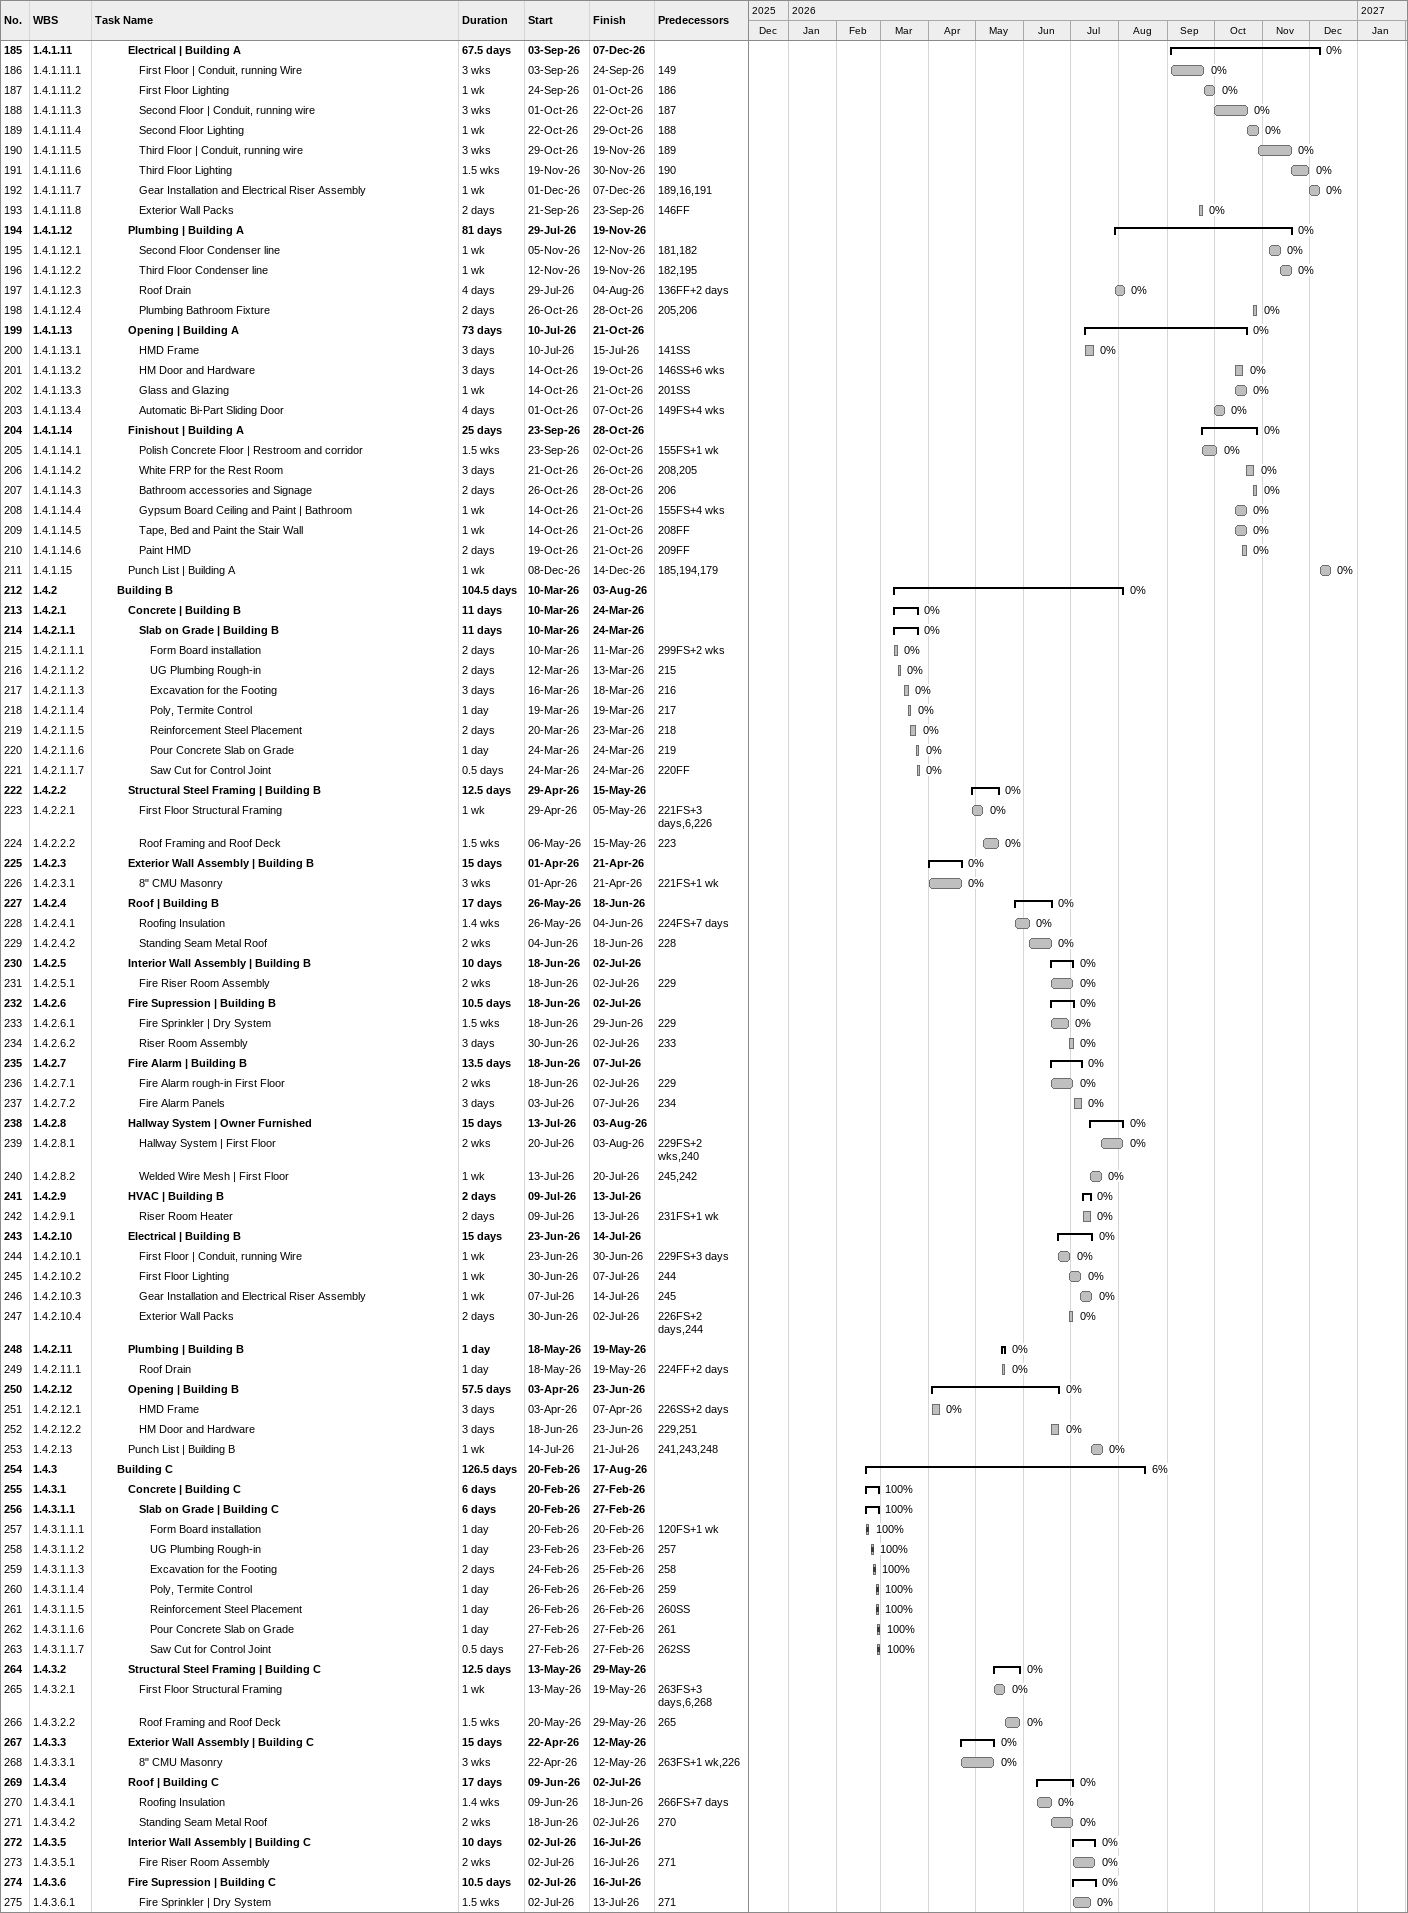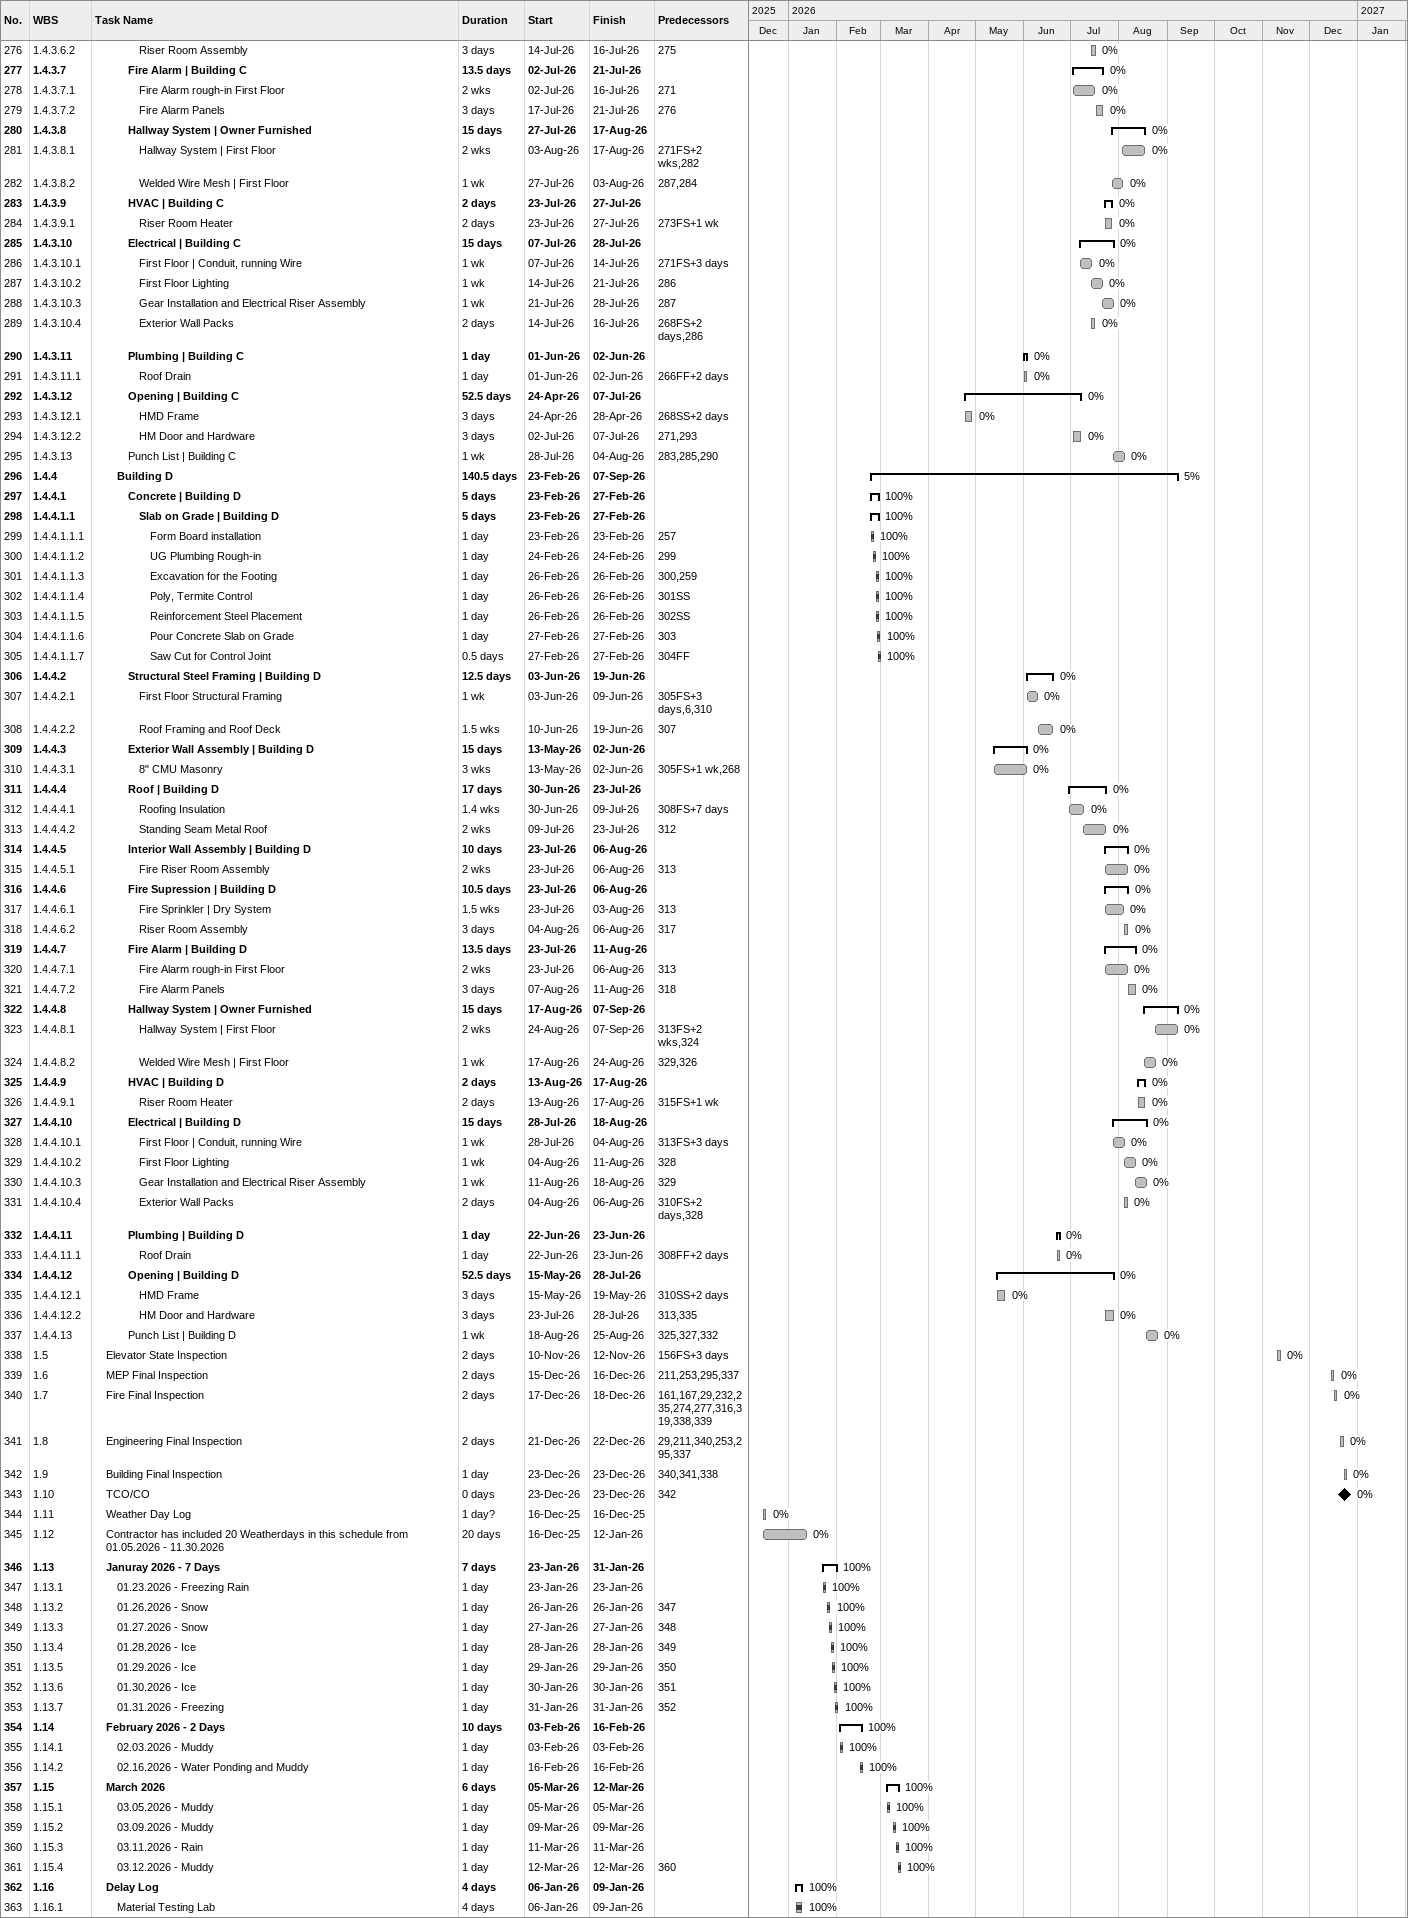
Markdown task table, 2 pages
| ID | WBS | Task | Duration | Start | Finish | Predecessors | % complete |
|---|---|---|---|---|---|---|---|
| 185 | 1.4.1.11 | **Electrical \| Building A** | 67.5d | 2026-09-03 | 2026-12-07 |  | 0 |
| 186 | 1.4.1.11.1 | First Floor \| Conduit, running Wire | 3w | 2026-09-03 | 2026-09-24 | 149 | 0 |
| 187 | 1.4.1.11.2 | First Floor Lighting | 1w | 2026-09-24 | 2026-10-01 | 186 | 0 |
| 188 | 1.4.1.11.3 | Second Floor \| Conduit, running wire | 3w | 2026-10-01 | 2026-10-22 | 187 | 0 |
| 189 | 1.4.1.11.4 | Second Floor Lighting | 1w | 2026-10-22 | 2026-10-29 | 188 | 0 |
| 190 | 1.4.1.11.5 | Third Floor \| Conduit, running wire | 3w | 2026-10-29 | 2026-11-19 | 189 | 0 |
| 191 | 1.4.1.11.6 | Third Floor Lighting | 1.5w | 2026-11-19 | 2026-11-30 | 190 | 0 |
| 192 | 1.4.1.11.7 | Gear Installation and Electrical Riser Assembly | 1w | 2026-12-01 | 2026-12-07 | 189, 16, 191 | 0 |
| 193 | 1.4.1.11.8 | Exterior Wall Packs | 2d | 2026-09-21 | 2026-09-23 | 146FF | 0 |
| 194 | 1.4.1.12 | **Plumbing \| Building A** | 81d | 2026-07-29 | 2026-11-19 |  | 0 |
| 195 | 1.4.1.12.1 | Second Floor Condenser line | 1w | 2026-11-05 | 2026-11-12 | 181, 182 | 0 |
| 196 | 1.4.1.12.2 | Third Floor Condenser line | 1w | 2026-11-12 | 2026-11-19 | 182, 195 | 0 |
| 197 | 1.4.1.12.3 | Roof Drain | 4d | 2026-07-29 | 2026-08-04 | 136FF+2d | 0 |
| 198 | 1.4.1.12.4 | Plumbing Bathroom Fixture | 2d | 2026-10-26 | 2026-10-28 | 205, 206 | 0 |
| 199 | 1.4.1.13 | **Opening \| Building A** | 73d | 2026-07-10 | 2026-10-21 |  | 0 |
| 200 | 1.4.1.13.1 | HMD Frame | 3d | 2026-07-10 | 2026-07-15 | 141SS | 0 |
| 201 | 1.4.1.13.2 | HM Door and Hardware | 3d | 2026-10-14 | 2026-10-19 | 146SS+6w | 0 |
| 202 | 1.4.1.13.3 | Glass and Glazing | 1w | 2026-10-14 | 2026-10-21 | 201SS | 0 |
| 203 | 1.4.1.13.4 | Automatic Bi-Part Sliding Door | 4d | 2026-10-01 | 2026-10-07 | 149FS+4w | 0 |
| 204 | 1.4.1.14 | **Finishout \| Building A** | 25d | 2026-09-23 | 2026-10-28 |  | 0 |
| 205 | 1.4.1.14.1 | Polish Concrete Floor \| Restroom and corridor | 1.5w | 2026-09-23 | 2026-10-02 | 155FS+1w | 0 |
| 206 | 1.4.1.14.2 | White FRP for the Rest Room | 3d | 2026-10-21 | 2026-10-26 | 208, 205 | 0 |
| 207 | 1.4.1.14.3 | Bathroom accessories and Signage | 2d | 2026-10-26 | 2026-10-28 | 206 | 0 |
| 208 | 1.4.1.14.4 | Gypsum Board Ceiling and Paint \| Bathroom | 1w | 2026-10-14 | 2026-10-21 | 155FS+4w | 0 |
| 209 | 1.4.1.14.5 | Tape, Bed and Paint the Stair Wall | 1w | 2026-10-14 | 2026-10-21 | 208FF | 0 |
| 210 | 1.4.1.14.6 | Paint HMD | 2d | 2026-10-19 | 2026-10-21 | 209FF | 0 |
| 211 | 1.4.1.15 | Punch List \| Building A | 1w | 2026-12-08 | 2026-12-14 | 185, 194, 179 | 0 |
| 212 | 1.4.2 | **Building B** | 104.5d | 2026-03-10 | 2026-08-03 |  | 0 |
| 213 | 1.4.2.1 | **Concrete \| Building B** | 11d | 2026-03-10 | 2026-03-24 |  | 0 |
| 214 | 1.4.2.1.1 | **Slab on Grade \| Building B** | 11d | 2026-03-10 | 2026-03-24 |  | 0 |
| 215 | 1.4.2.1.1.1 | Form Board installation | 2d | 2026-03-10 | 2026-03-11 | 299FS+2w | 0 |
| 216 | 1.4.2.1.1.2 | UG Plumbing Rough-in | 2d | 2026-03-12 | 2026-03-13 | 215 | 0 |
| 217 | 1.4.2.1.1.3 | Excavation for the Footing | 3d | 2026-03-16 | 2026-03-18 | 216 | 0 |
| 218 | 1.4.2.1.1.4 | Poly, Termite Control | 1d | 2026-03-19 | 2026-03-19 | 217 | 0 |
| 219 | 1.4.2.1.1.5 | Reinforcement Steel Placement | 2d | 2026-03-20 | 2026-03-23 | 218 | 0 |
| 220 | 1.4.2.1.1.6 | Pour Concrete Slab on Grade | 1d | 2026-03-24 | 2026-03-24 | 219 | 0 |
| 221 | 1.4.2.1.1.7 | Saw Cut for Control Joint | 0.5d | 2026-03-24 | 2026-03-24 | 220FF | 0 |
| 222 | 1.4.2.2 | **Structural Steel Framing \| Building B** | 12.5d | 2026-04-29 | 2026-05-15 |  | 0 |
| 223 | 1.4.2.2.1 | First Floor Structural Framing | 1w | 2026-04-29 | 2026-05-05 | 221FS+3d, 6, 226 | 0 |
| 224 | 1.4.2.2.2 | Roof Framing and Roof Deck | 1.5w | 2026-05-06 | 2026-05-15 | 223 | 0 |
| 225 | 1.4.2.3 | **Exterior Wall Assembly \| Building B** | 15d | 2026-04-01 | 2026-04-21 |  | 0 |
| 226 | 1.4.2.3.1 | 8" CMU Masonry | 3w | 2026-04-01 | 2026-04-21 | 221FS+1w | 0 |
| 227 | 1.4.2.4 | **Roof \| Building B** | 17d | 2026-05-26 | 2026-06-18 |  | 0 |
| 228 | 1.4.2.4.1 | Roofing Insulation | 1.4w | 2026-05-26 | 2026-06-04 | 224FS+7d | 0 |
| 229 | 1.4.2.4.2 | Standing Seam Metal Roof | 2w | 2026-06-04 | 2026-06-18 | 228 | 0 |
| 230 | 1.4.2.5 | **Interior Wall Assembly \| Building B** | 10d | 2026-06-18 | 2026-07-02 |  | 0 |
| 231 | 1.4.2.5.1 | Fire Riser Room Assembly | 2w | 2026-06-18 | 2026-07-02 | 229 | 0 |
| 232 | 1.4.2.6 | **Fire Supression \| Building B** | 10.5d | 2026-06-18 | 2026-07-02 |  | 0 |
| 233 | 1.4.2.6.1 | Fire Sprinkler \| Dry System | 1.5w | 2026-06-18 | 2026-06-29 | 229 | 0 |
| 234 | 1.4.2.6.2 | Riser Room Assembly | 3d | 2026-06-30 | 2026-07-02 | 233 | 0 |
| 235 | 1.4.2.7 | **Fire Alarm \| Building B** | 13.5d | 2026-06-18 | 2026-07-07 |  | 0 |
| 236 | 1.4.2.7.1 | Fire Alarm rough-in First Floor | 2w | 2026-06-18 | 2026-07-02 | 229 | 0 |
| 237 | 1.4.2.7.2 | Fire Alarm Panels | 3d | 2026-07-03 | 2026-07-07 | 234 | 0 |
| 238 | 1.4.2.8 | **Hallway System \| Owner Furnished** | 15d | 2026-07-13 | 2026-08-03 |  | 0 |
| 239 | 1.4.2.8.1 | Hallway System \| First Floor | 2w | 2026-07-20 | 2026-08-03 | 229FS+2w, 240 | 0 |
| 240 | 1.4.2.8.2 | Welded Wire Mesh \| First Floor | 1w | 2026-07-13 | 2026-07-20 | 245, 242 | 0 |
| 241 | 1.4.2.9 | **HVAC \| Building B** | 2d | 2026-07-09 | 2026-07-13 |  | 0 |
| 242 | 1.4.2.9.1 | Riser Room Heater | 2d | 2026-07-09 | 2026-07-13 | 231FS+1w | 0 |
| 243 | 1.4.2.10 | **Electrical \| Building B** | 15d | 2026-06-23 | 2026-07-14 |  | 0 |
| 244 | 1.4.2.10.1 | First Floor \| Conduit, running Wire | 1w | 2026-06-23 | 2026-06-30 | 229FS+3d | 0 |
| 245 | 1.4.2.10.2 | First Floor Lighting | 1w | 2026-06-30 | 2026-07-07 | 244 | 0 |
| 246 | 1.4.2.10.3 | Gear Installation and Electrical Riser Assembly | 1w | 2026-07-07 | 2026-07-14 | 245 | 0 |
| 247 | 1.4.2.10.4 | Exterior Wall Packs | 2d | 2026-06-30 | 2026-07-02 | 226FS+2d, 244 | 0 |
| 248 | 1.4.2.11 | **Plumbing \| Building B** | 1d | 2026-05-18 | 2026-05-19 |  | 0 |
| 249 | 1.4.2.11.1 | Roof Drain | 1d | 2026-05-18 | 2026-05-19 | 224FF+2d | 0 |
| 250 | 1.4.2.12 | **Opening \| Building B** | 57.5d | 2026-04-03 | 2026-06-23 |  | 0 |
| 251 | 1.4.2.12.1 | HMD Frame | 3d | 2026-04-03 | 2026-04-07 | 226SS+2d | 0 |
| 252 | 1.4.2.12.2 | HM Door and Hardware | 3d | 2026-06-18 | 2026-06-23 | 229, 251 | 0 |
| 253 | 1.4.2.13 | Punch List \| Building B | 1w | 2026-07-14 | 2026-07-21 | 241, 243, 248 | 0 |
| 254 | 1.4.3 | **Building C** | 126.5d | 2026-02-20 | 2026-08-17 |  | 6 |
| 255 | 1.4.3.1 | **Concrete \| Building C** | 6d | 2026-02-20 | 2026-02-27 |  | 100 |
| 256 | 1.4.3.1.1 | **Slab on Grade \| Building C** | 6d | 2026-02-20 | 2026-02-27 |  | 100 |
| 257 | 1.4.3.1.1.1 | Form Board installation | 1d | 2026-02-20 | 2026-02-20 | 120FS+1w | 100 |
| 258 | 1.4.3.1.1.2 | UG Plumbing Rough-in | 1d | 2026-02-23 | 2026-02-23 | 257 | 100 |
| 259 | 1.4.3.1.1.3 | Excavation for the Footing | 2d | 2026-02-24 | 2026-02-25 | 258 | 100 |
| 260 | 1.4.3.1.1.4 | Poly, Termite Control | 1d | 2026-02-26 | 2026-02-26 | 259 | 100 |
| 261 | 1.4.3.1.1.5 | Reinforcement Steel Placement | 1d | 2026-02-26 | 2026-02-26 | 260SS | 100 |
| 262 | 1.4.3.1.1.6 | Pour Concrete Slab on Grade | 1d | 2026-02-27 | 2026-02-27 | 261 | 100 |
| 263 | 1.4.3.1.1.7 | Saw Cut for Control Joint | 0.5d | 2026-02-27 | 2026-02-27 | 262SS | 100 |
| 264 | 1.4.3.2 | **Structural Steel Framing \| Building C** | 12.5d | 2026-05-13 | 2026-05-29 |  | 0 |
| 265 | 1.4.3.2.1 | First Floor Structural Framing | 1w | 2026-05-13 | 2026-05-19 | 263FS+3d, 6, 268 | 0 |
| 266 | 1.4.3.2.2 | Roof Framing and Roof Deck | 1.5w | 2026-05-20 | 2026-05-29 | 265 | 0 |
| 267 | 1.4.3.3 | **Exterior Wall Assembly \| Building C** | 15d | 2026-04-22 | 2026-05-12 |  | 0 |
| 268 | 1.4.3.3.1 | 8" CMU Masonry | 3w | 2026-04-22 | 2026-05-12 | 263FS+1w, 226 | 0 |
| 269 | 1.4.3.4 | **Roof \| Building C** | 17d | 2026-06-09 | 2026-07-02 |  | 0 |
| 270 | 1.4.3.4.1 | Roofing Insulation | 1.4w | 2026-06-09 | 2026-06-18 | 266FS+7d | 0 |
| 271 | 1.4.3.4.2 | Standing Seam Metal Roof | 2w | 2026-06-18 | 2026-07-02 | 270 | 0 |
| 272 | 1.4.3.5 | **Interior Wall Assembly \| Building C** | 10d | 2026-07-02 | 2026-07-16 |  | 0 |
| 273 | 1.4.3.5.1 | Fire Riser Room Assembly | 2w | 2026-07-02 | 2026-07-16 | 271 | 0 |
| 274 | 1.4.3.6 | **Fire Supression \| Building C** | 10.5d | 2026-07-02 | 2026-07-16 |  | 0 |
| 275 | 1.4.3.6.1 | Fire Sprinkler \| Dry System | 1.5w | 2026-07-02 | 2026-07-13 | 271 | 0 |
| 276 | 1.4.3.6.2 | Riser Room Assembly | 3d | 2026-07-14 | 2026-07-16 | 275 | 0 |
| 277 | 1.4.3.7 | **Fire Alarm \| Building C** | 13.5d | 2026-07-02 | 2026-07-21 |  | 0 |
| 278 | 1.4.3.7.1 | Fire Alarm rough-in First Floor | 2w | 2026-07-02 | 2026-07-16 | 271 | 0 |
| 279 | 1.4.3.7.2 | Fire Alarm Panels | 3d | 2026-07-17 | 2026-07-21 | 276 | 0 |
| 280 | 1.4.3.8 | **Hallway System \| Owner Furnished** | 15d | 2026-07-27 | 2026-08-17 |  | 0 |
| 281 | 1.4.3.8.1 | Hallway System \| First Floor | 2w | 2026-08-03 | 2026-08-17 | 271FS+2w, 282 | 0 |
| 282 | 1.4.3.8.2 | Welded Wire Mesh \| First Floor | 1w | 2026-07-27 | 2026-08-03 | 287, 284 | 0 |
| 283 | 1.4.3.9 | **HVAC \| Building C** | 2d | 2026-07-23 | 2026-07-27 |  | 0 |
| 284 | 1.4.3.9.1 | Riser Room Heater | 2d | 2026-07-23 | 2026-07-27 | 273FS+1w | 0 |
| 285 | 1.4.3.10 | **Electrical \| Building C** | 15d | 2026-07-07 | 2026-07-28 |  | 0 |
| 286 | 1.4.3.10.1 | First Floor \| Conduit, running Wire | 1w | 2026-07-07 | 2026-07-14 | 271FS+3d | 0 |
| 287 | 1.4.3.10.2 | First Floor Lighting | 1w | 2026-07-14 | 2026-07-21 | 286 | 0 |
| 288 | 1.4.3.10.3 | Gear Installation and Electrical Riser Assembly | 1w | 2026-07-21 | 2026-07-28 | 287 | 0 |
| 289 | 1.4.3.10.4 | Exterior Wall Packs | 2d | 2026-07-14 | 2026-07-16 | 268FS+2d, 286 | 0 |
| 290 | 1.4.3.11 | **Plumbing \| Building C** | 1d | 2026-06-01 | 2026-06-02 |  | 0 |
| 291 | 1.4.3.11.1 | Roof Drain | 1d | 2026-06-01 | 2026-06-02 | 266FF+2d | 0 |
| 292 | 1.4.3.12 | **Opening \| Building C** | 52.5d | 2026-04-24 | 2026-07-07 |  | 0 |
| 293 | 1.4.3.12.1 | HMD Frame | 3d | 2026-04-24 | 2026-04-28 | 268SS+2d | 0 |
| 294 | 1.4.3.12.2 | HM Door and Hardware | 3d | 2026-07-02 | 2026-07-07 | 271, 293 | 0 |
| 295 | 1.4.3.13 | Punch List \| Building C | 1w | 2026-07-28 | 2026-08-04 | 283, 285, 290 | 0 |
| 296 | 1.4.4 | **Building D** | 140.5d | 2026-02-23 | 2026-09-07 |  | 5 |
| 297 | 1.4.4.1 | **Concrete \| Building D** | 5d | 2026-02-23 | 2026-02-27 |  | 100 |
| 298 | 1.4.4.1.1 | **Slab on Grade \| Building D** | 5d | 2026-02-23 | 2026-02-27 |  | 100 |
| 299 | 1.4.4.1.1.1 | Form Board installation | 1d | 2026-02-23 | 2026-02-23 | 257 | 100 |
| 300 | 1.4.4.1.1.2 | UG Plumbing Rough-in | 1d | 2026-02-24 | 2026-02-24 | 299 | 100 |
| 301 | 1.4.4.1.1.3 | Excavation for the Footing | 1d | 2026-02-26 | 2026-02-26 | 300, 259 | 100 |
| 302 | 1.4.4.1.1.4 | Poly, Termite Control | 1d | 2026-02-26 | 2026-02-26 | 301SS | 100 |
| 303 | 1.4.4.1.1.5 | Reinforcement Steel Placement | 1d | 2026-02-26 | 2026-02-26 | 302SS | 100 |
| 304 | 1.4.4.1.1.6 | Pour Concrete Slab on Grade | 1d | 2026-02-27 | 2026-02-27 | 303 | 100 |
| 305 | 1.4.4.1.1.7 | Saw Cut for Control Joint | 0.5d | 2026-02-27 | 2026-02-27 | 304FF | 100 |
| 306 | 1.4.4.2 | **Structural Steel Framing \| Building D** | 12.5d | 2026-06-03 | 2026-06-19 |  | 0 |
| 307 | 1.4.4.2.1 | First Floor Structural Framing | 1w | 2026-06-03 | 2026-06-09 | 305FS+3d, 6, 310 | 0 |
| 308 | 1.4.4.2.2 | Roof Framing and Roof Deck | 1.5w | 2026-06-10 | 2026-06-19 | 307 | 0 |
| 309 | 1.4.4.3 | **Exterior Wall Assembly \| Building D** | 15d | 2026-05-13 | 2026-06-02 |  | 0 |
| 310 | 1.4.4.3.1 | 8" CMU Masonry | 3w | 2026-05-13 | 2026-06-02 | 305FS+1w, 268 | 0 |
| 311 | 1.4.4.4 | **Roof \| Building D** | 17d | 2026-06-30 | 2026-07-23 |  | 0 |
| 312 | 1.4.4.4.1 | Roofing Insulation | 1.4w | 2026-06-30 | 2026-07-09 | 308FS+7d | 0 |
| 313 | 1.4.4.4.2 | Standing Seam Metal Roof | 2w | 2026-07-09 | 2026-07-23 | 312 | 0 |
| 314 | 1.4.4.5 | **Interior Wall Assembly \| Building D** | 10d | 2026-07-23 | 2026-08-06 |  | 0 |
| 315 | 1.4.4.5.1 | Fire Riser Room Assembly | 2w | 2026-07-23 | 2026-08-06 | 313 | 0 |
| 316 | 1.4.4.6 | **Fire Supression \| Building D** | 10.5d | 2026-07-23 | 2026-08-06 |  | 0 |
| 317 | 1.4.4.6.1 | Fire Sprinkler \| Dry System | 1.5w | 2026-07-23 | 2026-08-03 | 313 | 0 |
| 318 | 1.4.4.6.2 | Riser Room Assembly | 3d | 2026-08-04 | 2026-08-06 | 317 | 0 |
| 319 | 1.4.4.7 | **Fire Alarm \| Building D** | 13.5d | 2026-07-23 | 2026-08-11 |  | 0 |
| 320 | 1.4.4.7.1 | Fire Alarm rough-in First Floor | 2w | 2026-07-23 | 2026-08-06 | 313 | 0 |
| 321 | 1.4.4.7.2 | Fire Alarm Panels | 3d | 2026-08-07 | 2026-08-11 | 318 | 0 |
| 322 | 1.4.4.8 | **Hallway System \| Owner Furnished** | 15d | 2026-08-17 | 2026-09-07 |  | 0 |
| 323 | 1.4.4.8.1 | Hallway System \| First Floor | 2w | 2026-08-24 | 2026-09-07 | 313FS+2w, 324 | 0 |
| 324 | 1.4.4.8.2 | Welded Wire Mesh \| First Floor | 1w | 2026-08-17 | 2026-08-24 | 329, 326 | 0 |
| 325 | 1.4.4.9 | **HVAC \| Building D** | 2d | 2026-08-13 | 2026-08-17 |  | 0 |
| 326 | 1.4.4.9.1 | Riser Room Heater | 2d | 2026-08-13 | 2026-08-17 | 315FS+1w | 0 |
| 327 | 1.4.4.10 | **Electrical \| Building D** | 15d | 2026-07-28 | 2026-08-18 |  | 0 |
| 328 | 1.4.4.10.1 | First Floor \| Conduit, running Wire | 1w | 2026-07-28 | 2026-08-04 | 313FS+3d | 0 |
| 329 | 1.4.4.10.2 | First Floor Lighting | 1w | 2026-08-04 | 2026-08-11 | 328 | 0 |
| 330 | 1.4.4.10.3 | Gear Installation and Electrical Riser Assembly | 1w | 2026-08-11 | 2026-08-18 | 329 | 0 |
| 331 | 1.4.4.10.4 | Exterior Wall Packs | 2d | 2026-08-04 | 2026-08-06 | 310FS+2d, 328 | 0 |
| 332 | 1.4.4.11 | **Plumbing \| Building D** | 1d | 2026-06-22 | 2026-06-23 |  | 0 |
| 333 | 1.4.4.11.1 | Roof Drain | 1d | 2026-06-22 | 2026-06-23 | 308FF+2d | 0 |
| 334 | 1.4.4.12 | **Opening \| Building D** | 52.5d | 2026-05-15 | 2026-07-28 |  | 0 |
| 335 | 1.4.4.12.1 | HMD Frame | 3d | 2026-05-15 | 2026-05-19 | 310SS+2d | 0 |
| 336 | 1.4.4.12.2 | HM Door and Hardware | 3d | 2026-07-23 | 2026-07-28 | 313, 335 | 0 |
| 337 | 1.4.4.13 | Punch List \| Building D | 1w | 2026-08-18 | 2026-08-25 | 325, 327, 332 | 0 |
| 338 | 1.5 | Elevator State Inspection | 2d | 2026-11-10 | 2026-11-12 | 156FS+3d | 0 |
| 339 | 1.6 | MEP Final Inspection | 2d | 2026-12-15 | 2026-12-16 | 211, 253, 295, 337 | 0 |
| 340 | 1.7 | Fire Final Inspection | 2d | 2026-12-17 | 2026-12-18 | 161, 167, 29, 232, 235, 274, 277, 316, 319, 338, 339 | 0 |
| 341 | 1.8 | Engineering Final Inspection | 2d | 2026-12-21 | 2026-12-22 | 29, 211, 340, 253, 295, 337 | 0 |
| 342 | 1.9 | Building Final Inspection | 1d | 2026-12-23 | 2026-12-23 | 340, 341, 338 | 0 |
| 343 | 1.10 | TCO/CO | 0d | 2026-12-23 | 2026-12-23 | 342 | 0 |
| 344 | 1.11 | Weather Day Log | 1d? | 2025-12-16 | 2025-12-16 |  | 0 |
| 345 | 1.12 | Contractor has included 20 Weatherdays in this schedule from 01.05.2026 - 11.30.2026 | 20d | 2025-12-16 | 2026-01-12 |  | 0 |
| 346 | 1.13 | **Januray 2026 - 7 Days** | 7d | 2026-01-23 | 2026-01-31 |  | 100 |
| 347 | 1.13.1 | 01.23.2026 - Freezing Rain | 1d | 2026-01-23 | 2026-01-23 |  | 100 |
| 348 | 1.13.2 | 01.26.2026 - Snow | 1d | 2026-01-26 | 2026-01-26 | 347 | 100 |
| 349 | 1.13.3 | 01.27.2026 - Snow | 1d | 2026-01-27 | 2026-01-27 | 348 | 100 |
| 350 | 1.13.4 | 01.28.2026 - Ice | 1d | 2026-01-28 | 2026-01-28 | 349 | 100 |
| 351 | 1.13.5 | 01.29.2026 - Ice | 1d | 2026-01-29 | 2026-01-29 | 350 | 100 |
| 352 | 1.13.6 | 01.30.2026 - Ice | 1d | 2026-01-30 | 2026-01-30 | 351 | 100 |
| 353 | 1.13.7 | 01.31.2026 - Freezing | 1d | 2026-01-31 | 2026-01-31 | 352 | 100 |
| 354 | 1.14 | **February 2026 - 2 Days** | 10d | 2026-02-03 | 2026-02-16 |  | 100 |
| 355 | 1.14.1 | 02.03.2026 - Muddy | 1d | 2026-02-03 | 2026-02-03 |  | 100 |
| 356 | 1.14.2 | 02.16.2026 - Water Ponding and Muddy | 1d | 2026-02-16 | 2026-02-16 |  | 100 |
| 357 | 1.15 | **March 2026** | 6d | 2026-03-05 | 2026-03-12 |  | 100 |
| 358 | 1.15.1 | 03.05.2026 - Muddy | 1d | 2026-03-05 | 2026-03-05 |  | 100 |
| 359 | 1.15.2 | 03.09.2026 - Muddy | 1d | 2026-03-09 | 2026-03-09 |  | 100 |
| 360 | 1.15.3 | 03.11.2026 - Rain | 1d | 2026-03-11 | 2026-03-11 |  | 100 |
| 361 | 1.15.4 | 03.12.2026 - Muddy | 1d | 2026-03-12 | 2026-03-12 | 360 | 100 |
| 362 | 1.16 | **Delay Log** | 4d | 2026-01-06 | 2026-01-09 |  | 100 |
| 363 | 1.16.1 | Material Testing Lab | 4d | 2026-01-06 | 2026-01-09 |  | 100 |
